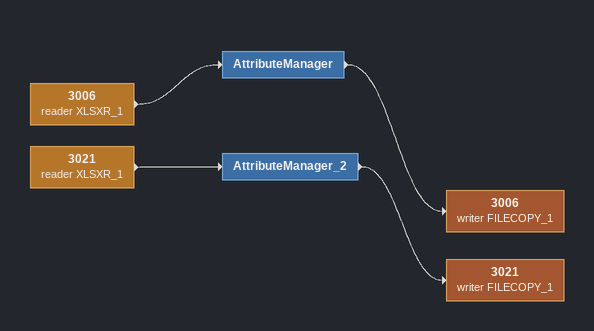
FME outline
3006 (reader XLSXR_1)
    -> AttributeManager
AttributeManager
    -> 3006 (writer FILECOPY_1)
3006 (writer FILECOPY_1)
3021 (reader XLSXR_1)
    -> AttributeManager_2
AttributeManager_2
    -> 3021 (writer FILECOPY_1)
3021 (writer FILECOPY_1)
